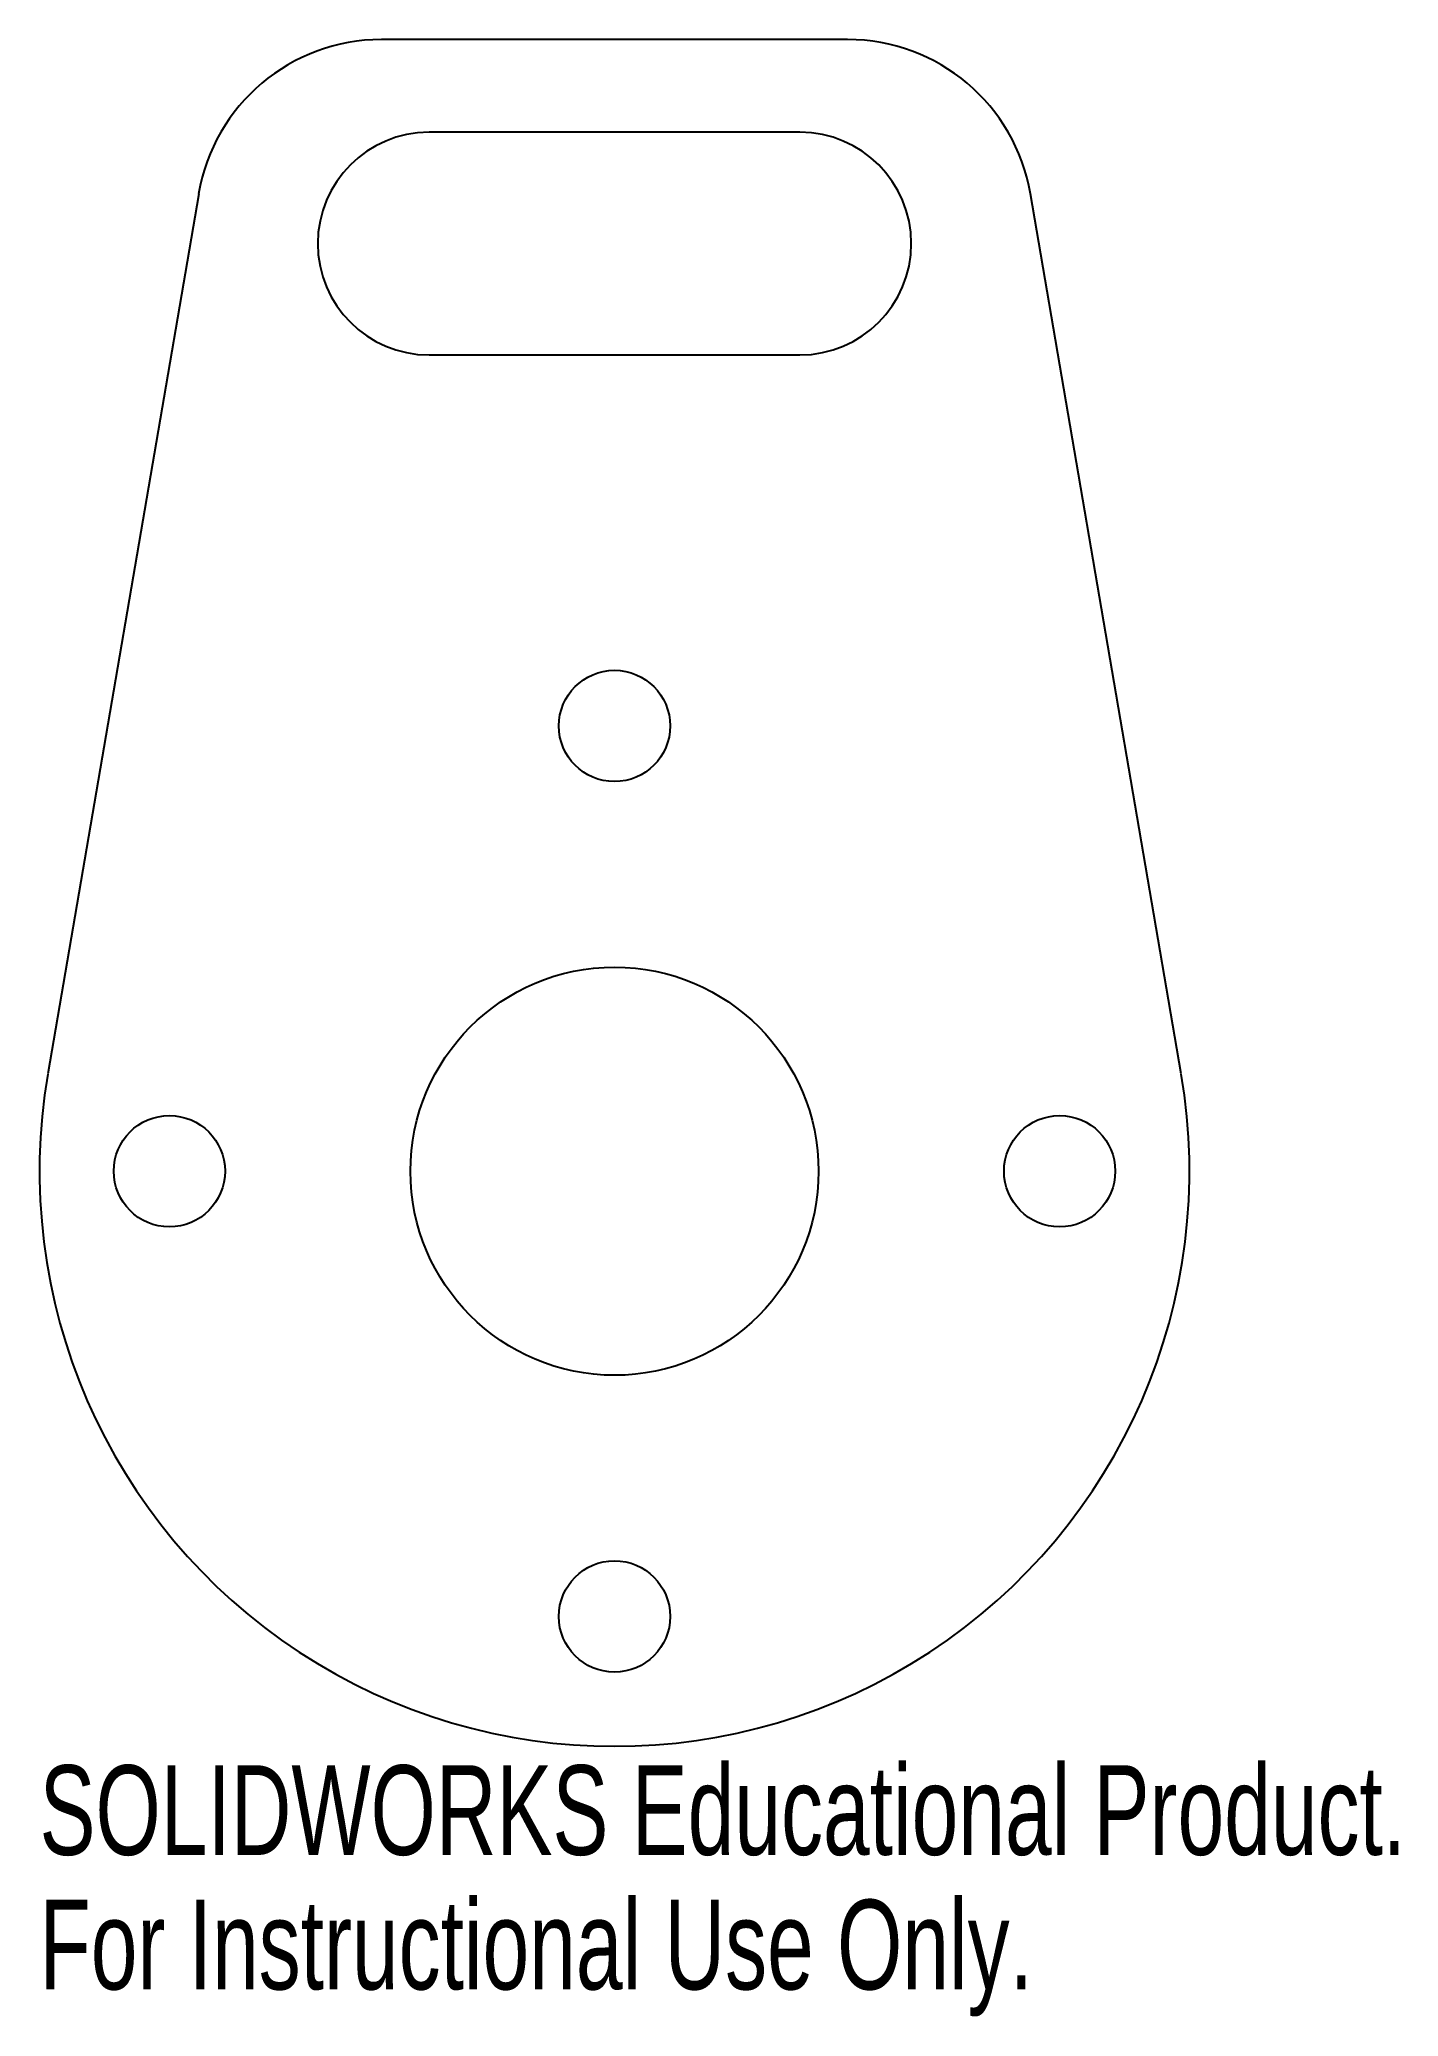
# Model space of a CAD drawing. Header units: millimetres. Extents: x -31 to 42, y -46 to 61.
import ezdxf

# ---------------------------------------------------------------- set-up
doc = ezdxf.new("R2010")
doc.units = ezdxf.units.MM
doc.styles.add('SLDTEXTSTYLE0', font='TXT', dxfattribs={"width": 0.7})

msp = doc.modelspace()

# ---------------------------------------------------------------- linework, layer by layer
at = {"color": 7, "linetype": 'Continuous', "lineweight": 25}
for p, q in [((12.57, 61), (-12.57, 61)), ((10, 56), (-10, 56)), ((-22.42, 52.69), (-30.55, 5.24)), ((30.55, 5.24), (22.42, 52.69)), ((-10, 44), (10, 44))]:
    msp.add_line(p, q, dxfattribs=at)
for centre, radius in [((0, 24), 3), ((0, 0), 11), ((-24, 0), 3), ((24, 0), 3), ((0, -24), 3)]:
    msp.add_circle(centre, radius, dxfattribs=at)
for centre, radius, start, end in [((-12.57, 51), 10, 90, 170.2773), ((12.57, 51), 10, 9.7227, 90), ((-10, 50), 6, 90, 270), ((10, 50), 6, 270, 90), ((0, 0), 31, 170.2773, 9.7227)]:
    msp.add_arc(centre, radius, start, end, dxfattribs=at)

# ---------------------------------------------------------------- texts
at = {"color": 7, "linetype": 'Continuous', "char_height": 4.8336, "attachment_point": 1, "style": 'SLDTEXTSTYLE0'}
for s, insert in [('SOLIDWORKS Educational Product.', (-31, -32.02)), ('For Instructional Use Only.', (-31, -39.27))]:
    msp.add_mtext(s, dxfattribs=dict(at, insert=insert))

doc.saveas('drawing.dxf')
